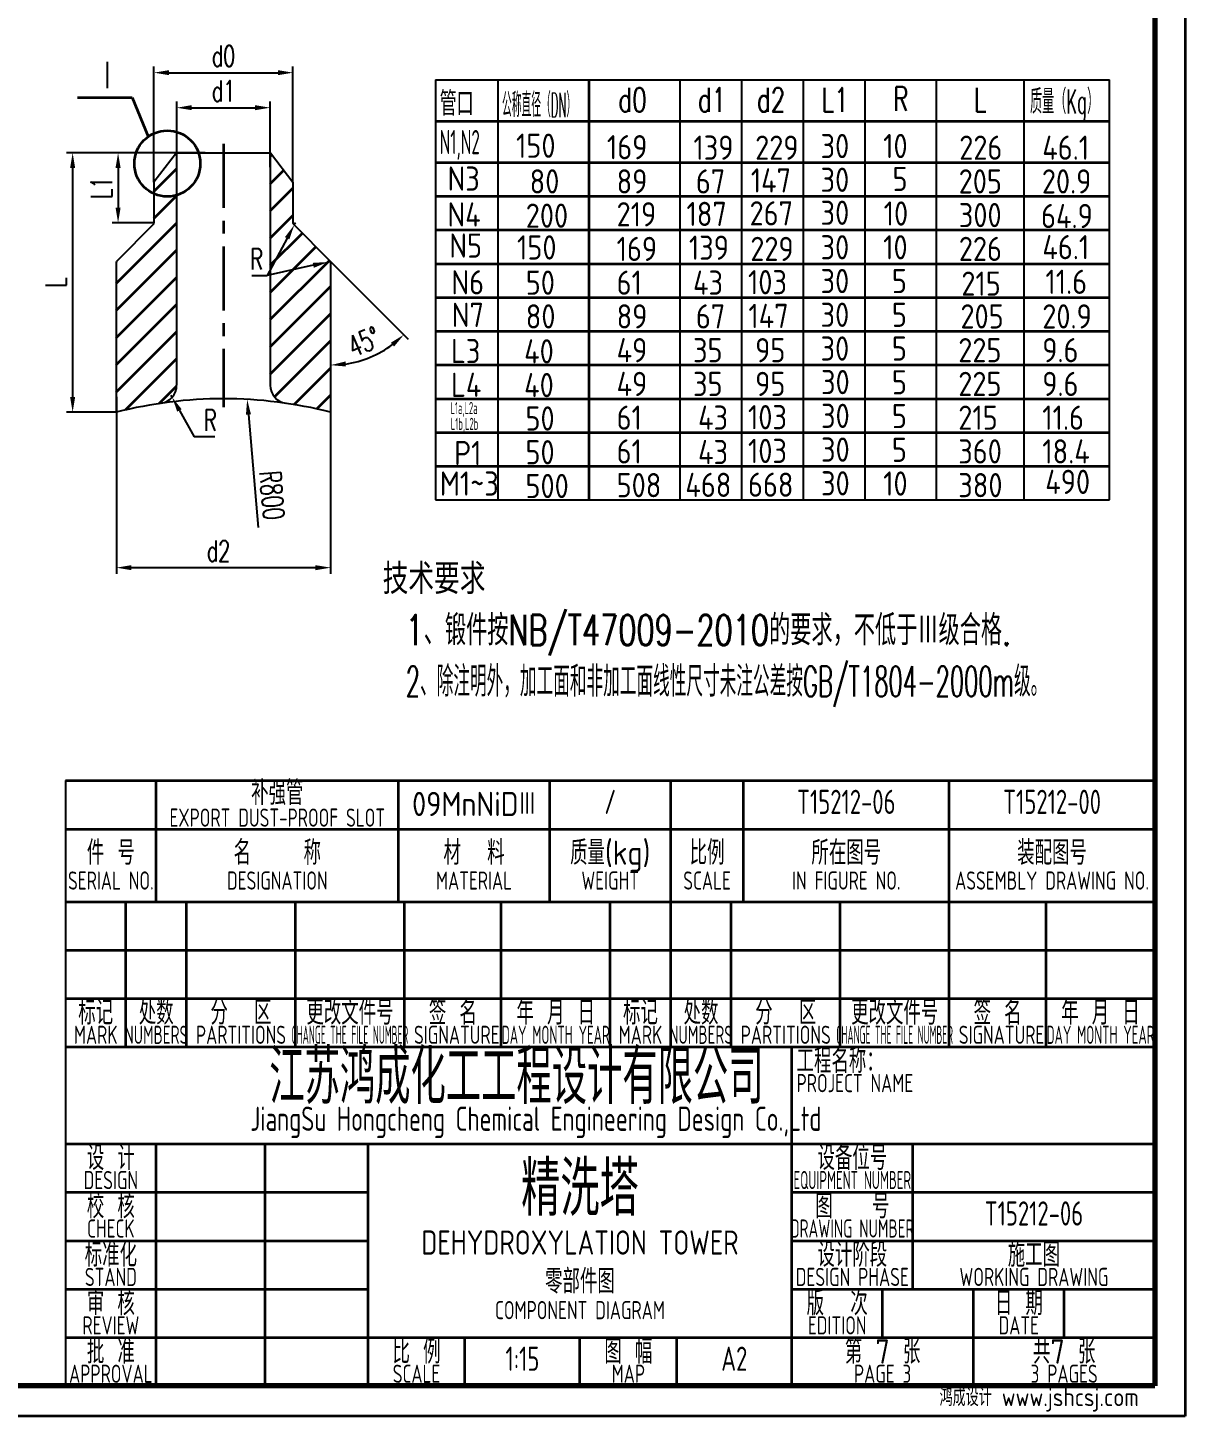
# Model space of a CAD drawing. Header units: millimetres. Extents: x -375 to 18177, y -75 to 6225.
# Drawn here: x 1212 to 4080, y -75 to 3366 of the extents above; entities that cross this region are included whole.
import ezdxf
from ezdxf.enums import TextEntityAlignment as Align

# ---------------------------------------------------------------- set-up
doc = ezdxf.new("R2010")
doc.units = ezdxf.units.MM
doc.header["$LTSCALE"] = 5
doc.linetypes.add('CENTER', pattern=[50.8, 31.75, -6.35, 6.35, -6.35])
doc.layers.add('1', color=4, linetype='Continuous')
doc.layers.add('2', color=7, linetype='Continuous')
for name, color, linetype, lineweight in [('2细线层', 4, 'Continuous', 35), ('3中心线层', 1, 'CENTER', 35), ('5剖面线层', 2, 'Continuous', 35), ('6文字层', 3, 'Continuous', 35), ('图框层', 7, 'Continuous', 70)]:
    doc.layers.add(name, color=color, linetype=linetype, lineweight=lineweight)
doc.styles.add('HC_GBDIM', font='romans', dxfattribs={"width": 0.667, "bigfont": 'gbcbig'})
doc.styles.add('PC_TEXTSTYLE', font='romans.shx', dxfattribs={"width": 0.8, "bigfont": 'hzfs.shx'})
doc.styles.add('工程字', font='gbenor.shx', dxfattribs={"width": 0.8, "bigfont": 'gbcbig.shx'})
doc.dimstyles.new('HC_GBDIM', dxfattribs={"dimscale": 15, "dimtxt": 3.5, "dimasz": 2.5, "dimexe": 2, "dimexo": 0, "dimgap": 1.5, "dimtad": 1, "dimdec": 1, "dimzin": 0, "dimdsep": 46, "dimtxsty": 'HC_GBDIM', "dimcen": 2.5, "dimclrd": 130, "dimclre": 130, "dimclrt": 3, "dimadec": 0, "dimazin": 0, "dimtfac": 0.714286, "dimtdec": 1, "dimtmove": 0, "dimatfit": 3, "dimfxl": 0, "dimtzin": 0, "dimlwd": -1, "dimlwe": -1, "dimarcsym": 0})

# ---------------------------------------------------------------- blocks, each defined once
blk = doc.blocks.new('*D25')
at = {"color": 130}
for p, q in [((1580.6, 3020.1), (1580.6, 3182.6)), ((1618.1, 3167.6), (1775, 3167.6)), ((1812.5, 3020.1), (1812.5, 3182.6))]:
    blk.add_line(p, q, dxfattribs=at)
for points in [[(1618.1, 3173.9), (1618.1, 3161.4), (1580.6, 3167.6)], [(1775, 3161.4), (1775, 3173.9), (1812.5, 3167.6)]]:
    blk.add_solid(points, dxfattribs=at)
at = {"layer": 'Defpoints', "color": 0}
for p in [(1812.5, 3167.6), (1580.6, 3020.1), (1812.5, 3020.1)]:
    blk.add_point(p, dxfattribs=at)
at = {"color": 3, "insert": (1696.5, 3208.9), "char_height": 52.5, "attachment_point": 5, "style": 'HC_GBDIM'}
blk.add_mtext('d1{}{{\\H0.7x;}{}}', dxfattribs=at)
blk = doc.blocks.new('*D23')
at = {"color": 130}
for p, q in [((1431.1, 2451.4), (1431.1, 2012.8)), ((1962, 2470.1), (1962, 2012.8)), ((1468.6, 2027.8), (1924.5, 2027.8))]:
    blk.add_line(p, q, dxfattribs=at)
for points in [[(1468.6, 2034), (1468.6, 2021.5), (1431.1, 2027.8)], [(1924.5, 2021.5), (1924.5, 2034), (1962, 2027.8)]]:
    blk.add_solid(points, dxfattribs=at)
at = {"layer": 'Defpoints', "color": 0}
for p in [(1431.1, 2451.4), (1962, 2470.1), (1962, 2027.8)]:
    blk.add_point(p, dxfattribs=at)
at = {"color": 3, "insert": (1684.1, 2069), "char_height": 52.5, "attachment_point": 5, "style": 'HC_GBDIM'}
blk.add_mtext('d2{}{{\\H0.7x;}{}}', dxfattribs=at)
blk = doc.blocks.new('*D26')
at = {"color": 130}
for p, q in [((1580.3, 3055.9), (1420.4, 3055.9)), ((1435.4, 3018.4), (1435.4, 2919.9)), ((1524.3, 2882.4), (1420.4, 2882.4))]:
    blk.add_line(p, q, dxfattribs=at)
for points in [[(1441.6, 3018.4), (1429.1, 3018.4), (1435.4, 3055.9)], [(1429.1, 2919.9), (1441.6, 2919.9), (1435.4, 2882.4)]]:
    blk.add_solid(points, dxfattribs=at)
at = {"layer": 'Defpoints', "color": 0}
for p in [(1580.3, 3055.9), (1435.4, 2882.4), (1524.3, 2882.4)]:
    blk.add_point(p, dxfattribs=at)
at = {"color": 3, "insert": (1394.1, 2969.2), "char_height": 52.5, "attachment_point": 5, "rotation": 90, "style": 'HC_GBDIM'}
blk.add_mtext('L1{}{{\\H0.7x;}{}}', dxfattribs=at)
blk = doc.blocks.new('*D8')
at = {"color": 130}
blk.add_line((1962, 2786.7), (2154.3, 2594.4), dxfattribs=at)
blk.add_arc((1962, 2786.7), 257, 278.3693, 306.6307, dxfattribs=at)
for points in [[(2119.4, 2575.8), (2111.3, 2585.2), (2143.7, 2605)], [(1999, 2538.7), (1999.9, 2526.3), (1962, 2529.7)]]:
    blk.add_solid(points, dxfattribs=at)
at = {"layer": 'Defpoints', "color": 0}
for p in [(1870.6, 2878.2), (1960.3, 2788.5), (1962, 2784.2), (2028.5, 2538.5), (1962, 2413)]:
    blk.add_point(p, dxfattribs=at)
at = {"color": 3, "insert": (2044.6, 2587.4), "char_height": 52.5, "attachment_point": 5, "rotation": 22.5, "style": 'HC_GBDIM'}
blk.add_mtext('45%%d{}{{\\H0.7x;}{}}', dxfattribs=at)
blk = doc.blocks.new('*D9')
at = {"color": 130}
for p, q in [((1874.8, 2882.4), (1872, 2877.1)), ((1854.4, 2844), (1805.1, 2751.5)), ((1766.8, 2751.5), (1805.1, 2751.5))]:
    blk.add_line(p, q, dxfattribs=at)
blk.add_arc((1874.8, 2882.4), 6, 225, 241.969, dxfattribs=at)
blk.add_solid([(1859.9, 2841.1), (1848.9, 2846.9), (1872, 2877.1)], dxfattribs=at)
at = {"layer": 'Defpoints', "color": 0}
for p in [(1872, 2877.1), (1874.8, 2882.4)]:
    blk.add_point(p, dxfattribs=at)
at = {"color": 3, "insert": (1778.4, 2792.7), "char_height": 52.5, "attachment_point": 5, "style": 'HC_GBDIM'}
blk.add_mtext('R{}{{\\H0.7x;}{}}', dxfattribs=at)
blk = doc.blocks.new('*D10')
at = {"color": 130}
for p, q in [((1919.1, 2777), (1805.1, 2751.5)), ((1961.6, 2786.5), (1955.7, 2785.2)), ((1766.8, 2751.5), (1805.1, 2751.5))]:
    blk.add_line(p, q, dxfattribs=at)
blk.add_solid([(1920.5, 2770.9), (1917.8, 2783.1), (1955.7, 2785.2)], dxfattribs=at)
at = {"layer": 'Defpoints', "color": 0}
for p in [(1955.7, 2785.2), (1961.6, 2786.5)]:
    blk.add_point(p, dxfattribs=at)
at = {"color": 3, "insert": (1778.4, 2792.7), "char_height": 52.5, "attachment_point": 5, "style": 'HC_GBDIM'}
blk.add_mtext('R{}{{\\H0.7x;}{}}', dxfattribs=at)
blk = doc.blocks.new('*D11')
at = {"color": 130}
for p, q in [((1566.4, 2455.4), (1569.3, 2450.2)), ((1587.5, 2417.4), (1623.8, 2351.8)), ((1675.5, 2351.8), (1623.8, 2351.8))]:
    blk.add_line(p, q, dxfattribs=at)
blk.add_solid([(1592.9, 2420.4), (1582, 2414.4), (1569.3, 2450.2)], dxfattribs=at)
at = {"layer": 'Defpoints', "color": 0}
for p in [(1566.4, 2455.4), (1569.3, 2450.2)]:
    blk.add_point(p, dxfattribs=at)
at = {"color": 3, "insert": (1663.8, 2393.1), "char_height": 52.5, "attachment_point": 5, "style": 'HC_GBDIM'}
blk.add_mtext('R{}{{\\H0.7x;}{}}', dxfattribs=at)
blk = doc.blocks.new('*D24')
at = {"color": 130}
for p, q in [((1524.3, 2982.9), (1524.3, 3269.4)), ((1868.8, 2982.9), (1868.8, 3269.4)), ((1561.8, 3254.4), (1831.3, 3254.4))]:
    blk.add_line(p, q, dxfattribs=at)
for points in [[(1561.8, 3260.7), (1561.8, 3248.2), (1524.3, 3254.4)], [(1831.3, 3248.2), (1831.3, 3260.7), (1868.8, 3254.4)]]:
    blk.add_solid(points, dxfattribs=at)
at = {"layer": 'Defpoints', "color": 0}
for p in [(1868.8, 3254.4), (1524.3, 2982.9), (1868.8, 2982.9)]:
    blk.add_point(p, dxfattribs=at)
at = {"color": 3, "insert": (1696.5, 3295.7), "char_height": 52.5, "attachment_point": 5, "style": 'HC_GBDIM'}
blk.add_mtext('d0{}{{\\H0.7x;}{}}', dxfattribs=at)
blk = doc.blocks.new('*D27')
at = {"color": 130}
for p, q in [((1651.6, 3055.9), (1307.8, 3055.9)), ((1322.8, 3018.4), (1322.8, 2450.5)), ((1431.1, 2413), (1307.8, 2413))]:
    blk.add_line(p, q, dxfattribs=at)
for points in [[(1329, 3018.4), (1316.5, 3018.4), (1322.8, 3055.9)], [(1316.5, 2450.5), (1329, 2450.5), (1322.8, 2413)]]:
    blk.add_solid(points, dxfattribs=at)
at = {"layer": 'Defpoints', "color": 0}
for p in [(1651.6, 3055.9), (1322.8, 2413), (1431.1, 2413)]:
    blk.add_point(p, dxfattribs=at)
at = {"color": 3, "insert": (1281.5, 2734.4), "char_height": 52.5, "attachment_point": 5, "rotation": 90, "style": 'HC_GBDIM'}
blk.add_mtext('L{}{{\\H0.7x;}{}}', dxfattribs=at)
blk = doc.blocks.new('*D49')
at = {"color": 130}
blk.add_line((1758.5, 2407.4), (1782.4, 2127.3), dxfattribs=at)
blk.add_solid([(1764.7, 2407.9), (1752.3, 2406.9), (1755.3, 2444.7)], dxfattribs=at)
at = {"layer": 'Defpoints', "color": 0}
for p in [(1755.3, 2444.7), (1846.3, 1376.4)]:
    blk.add_point(p, dxfattribs=at)
at = {"color": 3, "insert": (1817, 2207.2), "char_height": 52.5, "attachment_point": 5, "rotation": 274.8688, "style": 'HC_GBDIM'}
blk.add_mtext('R800{}{{\\H0.7x;}{}}', dxfattribs=at)
blk = doc.blocks.new('*U47')
at = {"layer": '2细线层'}
for p, q in [((4080, 6225), (4080, -75)), ((4080, -75), (-375, -75))]:
    blk.add_line(p, q, dxfattribs=at)
at = {"layer": '图框层'}
for p, q in [((4005, 6150), (4005, 0)), ((4005, 0), (0, 0))]:
    blk.add_line(p, q, dxfattribs=at)

msp = doc.modelspace()

# ---------------------------------------------------------------- hatches: boundary and pattern name
at = {"layer": '5剖面线层'}
h = msp.add_hatch(dxfattribs=at)
h.set_pattern_fill('ANSI31', color=256, scale=15, style=0)
h.set_pattern_definition([(45, (54.52, 480.23), (-33.67596, 33.67596), [])])
h.paths.add_polyline_path([(1524.277, 2982.946), (1524.277, 2882.393, -0.19891237), (1522.519, 2878.15), (1432.826, 2788.457, 0.19891237), (1431.069, 2784.214), (1431.069, 2412.973, -0.0264075), (1542.054, 2435.17, 0.37247162), (1580.571, 2479.7), (1580.271, 3055.918)])
h.paths.add_polyline_path([(1812.529, 3055.918), (1812.529, 2479.7, 0.37247162), (1851.045, 2435.17, -0.0264075), (1962.031, 2412.973), (1962.031, 2784.214, 0.19891237), (1960.274, 2788.457), (1870.58, 2878.15, -0.19891237), (1868.823, 2882.393), (1868.823, 2982.946), (1812.829, 3055.918)], is_closed=False)

# ---------------------------------------------------------------- linework, layer by layer
for p, q in [((1580.271, 3055.918), (1524.277, 2982.946)), ((1580.271, 3055.918), (1812.829, 3055.918)), ((1580.571, 3055.918), (1580.571, 2479.7)), ((1812.529, 3055.918), (1812.529, 2479.7)), ((1812.829, 3055.918), (1868.823, 2982.946)), ((1524.277, 2982.946), (1524.277, 2882.393)), ((1868.823, 2982.946), (1868.823, 2882.393)), ((1522.519, 2878.15), (1432.826, 2788.457)), ((1870.58, 2878.15), (1960.274, 2788.457)), ((1431.069, 2784.214), (1431.069, 2412.973)), ((1962.031, 2784.214), (1962.031, 2412.973)), ((1305, 1500), (1305, 0)), ((4005, 1500), (4005, 0)), ((4005, 0), (1305, 0))]:
    msp.add_line(p, q)
for centre, radius, start, end in [((1518.277, 2882.393), 6, 315, 0), ((1874.823, 2882.393), 6, 180, 225), ((1437.069, 2784.214), 6, 135, 180), ((1956.031, 2784.214), 6, 0, 45), ((1535.571, 2479.7), 45, 278.284262, 0), ((1857.529, 2479.7), 45, 180, 261.715738), ((1696.55, 1374.101), 1072.257, 75.664991, 104.335009)]:
    msp.add_arc(centre, radius, start, end)
at = {"layer": '1'}
for p, q in [((2377.719, 2195.654), (2377.719, 3236.501)), ((2828.059, 2195.654), (2828.059, 3236.501)), ((2981.021, 2195.654), (2981.021, 3236.501)), ((3133.983, 2195.654), (3133.983, 3236.501)), ((3286.945, 2195.654), (3286.945, 3236.501)), ((3463.687, 2195.654), (3463.687, 3236.501)), ((3680.634, 2195.654), (3680.634, 3236.501))]:
    msp.add_line(p, q, dxfattribs=at)
at = {"layer": '2'}
for p, q in [((2222.205, 3236.501), (2222.205, 2195.654)), ((2222.205, 3236.501), (3891.996, 3236.501)), ((3891.996, 2195.654), (3891.996, 3236.501)), ((2222.205, 2195.654), (3891.996, 2195.654))]:
    msp.add_line(p, q, dxfattribs=at)
at = {"layer": '2细线层'}
for p, q in [((2602.889, 2195.654), (2602.889, 3236.501)), ((1334.94, 3193.157), (1470.54, 3193.157)), ((1470.54, 3193.157), (1510.226, 3095.979)), ((2222.205, 3134.254), (3891.996, 3134.254)), ((2222.205, 3032.006), (3891.996, 3032.006)), ((2222.205, 2948.371), (3891.996, 2948.371)), ((2222.205, 2864.735), (3891.996, 2864.735)), ((2222.205, 2781.1), (3891.996, 2781.1)), ((2222.205, 2697.465), (3891.996, 2697.465)), ((2222.205, 2613.83), (3891.996, 2613.83)), ((2222.205, 2530.195), (3891.996, 2530.195)), ((2222.205, 2446.559), (3891.996, 2446.559)), ((2222.205, 2362.924), (3891.996, 2362.924)), ((2222.205, 2279.289), (3891.996, 2279.289)), ((1305, 1500), (4005, 1500)), ((1530, 1200), (1530, 1500)), ((2130, 1200), (2130, 1500)), ((2505, 1200), (2505, 1500)), ((2805, 1200), (2805, 1500)), ((2985, 1200), (2985, 1500)), ((3495, 1200), (3495, 1500)), ((1305, 1380), (4005, 1380)), ((1305, 1380), (4005, 1380)), ((1305, 1200), (4005, 1200)), ((1455, 840), (1455, 1200)), ((1455, 840), (1455, 1200)), ((1605, 840), (1605, 1200)), ((1605, 840), (1605, 1200)), ((1875, 840), (1875, 1200)), ((1875, 840), (1875, 1200)), ((2145, 840), (2145, 1200)), ((2145, 840), (2145, 1200)), ((2385, 840), (2385, 1200)), ((2385, 840), (2385, 1200)), ((2655, 840), (2655, 1200)), ((2655, 840), (2655, 1200)), ((2805, 840), (2805, 1200)), ((2805, 840), (2805, 1200)), ((2955, 840), (2955, 1200)), ((2955, 840), (2955, 1200)), ((3225, 840), (3225, 1200)), ((3225, 840), (3225, 1200)), ((3495, 840), (3495, 1200)), ((3495, 840), (3495, 1200)), ((3735, 840), (3735, 1200)), ((3735, 840), (3735, 1200)), ((1305, 1080), (4005, 1080)), ((1305, 1080), (4005, 1080)), ((1305, 960), (4005, 960)), ((3105, 0), (3105, 840)), ((1305, 600), (4005, 600)), ((1530, 0), (1530, 600)), ((1800, 0), (1800, 600)), ((2055, 0), (2055, 600)), ((3405, 240), (3405, 600)), ((1305, 480), (2055, 480)), ((3105, 480), (4005, 480)), ((1305, 360), (2055, 360)), ((3105, 360), (4005, 360)), ((1305, 240), (2055, 240)), ((3105, 240), (4005, 240)), ((3330, 120), (3330, 240)), ((3555, 0), (3555, 240)), ((3780, 120), (3780, 240)), ((1305, 120), (4005, 120)), ((2295, 0), (2295, 120)), ((2580, 0), (2580, 120)), ((2820, 0), (2820, 120))]:
    msp.add_line(p, q, dxfattribs=at)
msp.add_circle((1557.438, 3029.231), 81.757, dxfattribs=at)
at = {"layer": '3中心线层'}
msp.add_line((1696.55, 3078.047), (1696.55, 2425.38), dxfattribs=at)
at = {"layer": '6文字层'}
msp.add_line((1305, 840), (4005, 840), dxfattribs=at)

# ---------------------------------------------------------------- block references
at = {"layer": '图框层'}
msp.add_blockref('*U47', (0, 0), dxfattribs=at)

# ---------------------------------------------------------------- texts
at = {"layer": '6文字层'}
for s, height, style, width, p in [('Ⅰ', 75, 'PC_TEXTSTYLE', 0.667, (1383.664, 3208.76)), ('管口', 60, 'PC_TEXTSTYLE', 0.7, (2232.484, 3147.566)), ('公称直径（DN）', 60, 'PC_TEXTSTYLE', 0.35, (2386.917, 3144.453)), ('d0', 60, 'PC_TEXTSTYLE', 0.7, (2675.192, 3157.07)), ('d1', 60, 'PC_TEXTSTYLE', 0.7, (2872.181, 3157.07)), ('d2', 60, 'PC_TEXTSTYLE', 0.7, (3018.543, 3157.07)), ('L1', 60, 'PC_TEXTSTYLE', 0.7, (3179.206, 3157.07)), ('R', 60, 'PC_TEXTSTYLE', 0.7, (3356.2, 3159.473)), ('L', 60, 'PC_TEXTSTYLE', 0.7, (3556.729, 3157.07)), ('质量（Kg）', 60, 'PC_TEXTSTYLE', 0.5, (3695.306, 3152.902)), ('N1,N2', 60, '工程字', 0.6, (2232.405, 3052.46)), ('L1a,L2a', 30, '工程字', 0.6, (2259.175, 2408.409)), ('L1b,L2b', 30, '工程字', 0.6, (2259.938, 2369.215)), ('技术要求', 75, 'PC_TEXTSTYLE', 0.85, (2090.964, 1962.465)), ('江苏鸿成化工工程设计有限公司', 135, '工程字', 0.9, (1810.219, 698.61)), ('PROJECT NAME', 45, '工程字', 0.8, (3116.814, 727.94)), ('JiangSu Hongcheng Chemical Engineering Design Co.,Ltd', 60, '工程字', 0.8, (1763.049, 632.212))]:
    msp.add_text(s, height=height, dxfattribs=dict(at, style=style, width=width)).set_placement(p)
at = {"layer": '6文字层', "style": '工程字'}
for s, height, p in [('150', 60, (2421.68, 3043.403)), ('169', 60, (2646.85, 3039.798)), ('139', 60, (2861.272, 3038.596)), ('229', 60, (3014.234, 3038.596)), ('30', 60, (3176.306, 3042.621)), ('10', 60, (3331.418, 3042.621)), ('226', 60, (3519.947, 3038.596)), ('46.1', 60, (3725.743, 3038.596)), ('N3', 60, (2251.923, 2961.792)), ('80', 60, (2455.325, 2954.961)), ('89', 60, (2670.882, 2954.961)), ('67', 60, (2867.272, 2954.961)), ('147', 60, (3003.419, 2957.364)), ('30', 60, (3176.306, 2958.986)), ('5', 60, (3354.654, 2961.019)), ('205', 60, (3518.572, 2954.961)), ('20.9', 60, (3724.743, 2954.961)), ('N4', 60, (2251.668, 2872.871)), ('200', 60, (2445.712, 2870.075)), ('219', 60, (2670.882, 2873.555)), ('187', 60, (2843.998, 2874.376)), ('267', 60, (3000.419, 2875.924)), ('30', 60, (3176.306, 2877.218)), ('10', 60, (3332.77, 2875.351)), ('300', 60, (3518.947, 2871.498)), ('64.9', 60, (3722.743, 2869.244)), ('N5', 60, (2256.303, 2795.835)), ('150', 60, (2424.083, 2791.295)), ('169', 60, (2670.882, 2787.691)), ('139', 60, (2849.998, 2790.695)), ('229', 60, (3002.217, 2787.691)), ('30', 60, (3176.306, 2791.716)), ('10', 60, (3331.418, 2791.716)), ('226', 60, (3518.947, 2787.691)), ('46.1', 60, (3725.968, 2792.066)), ('N6', 60, (2261.466, 2704.879)), ('50', 60, (2445.712, 2704.055)), ('61', 60, (2670.882, 2704.055)), ('43', 60, (2860.272, 2704.055)), ('103', 60, (2996.411, 2705.257)), ('30', 60, (3176.306, 2708.081)), ('5', 60, (3353.048, 2708.081)), ('215', 60, (3525.152, 2701.652)), ('11.6', 60, (3733.581, 2706.178)), ('N7', 60, (2262.339, 2624.134)), ('30', 60, (3176.306, 2624.445)), ('5', 60, (3353.048, 2624.445)), ('80', 60, (2445.712, 2620.42)), ('89', 60, (2670.882, 2620.42)), ('67', 60, (2867.272, 2620.42)), ('147', 60, (2997.411, 2621.622)), ('205', 60, (3522.947, 2620.42)), ('20.9', 60, (3725.743, 2620.42)), ('L3', 60, (2260.466, 2534.608)), ('40', 60, (2441.712, 2533.785)), ('49', 60, (2670.882, 2536.785)), ('35', 60, (2860.272, 2536.785)), ('95', 60, (3014.234, 2536.785)), ('30', 60, (3176.306, 2540.81)), ('5', 60, (3353.048, 2540.81)), ('225', 60, (3517.572, 2536.785)), ('9.6', 60, (3725.743, 2536.785)), ('49', 60, (2670.882, 2453.15)), ('35', 60, (2860.272, 2453.15)), ('95', 60, (3014.234, 2453.15)), ('30', 60, (3177.508, 2457.633)), ('5', 60, (3353.048, 2457.175)), ('225', 60, (3517.572, 2453.15)), ('9.6', 60, (3725.743, 2453.15)), ('L4', 60, (2260.466, 2450.973)), ('40', 60, (2441.712, 2450.15)), ('50', 60, (2445.017, 2367.453)), ('61', 60, (2670.882, 2369.515)), ('43', 60, (2872.692, 2369.515)), ('103', 60, (2996.411, 2370.716)), ('30', 60, (3177.508, 2373.998)), ('5', 60, (3353.048, 2373.54)), ('215', 60, (3517.572, 2369.515)), ('11.6', 60, (3725.743, 2369.515)), ('50', 60, (2445.017, 2283.818)), ('61', 60, (2670.882, 2285.879)), ('43', 60, (2872.692, 2284.351)), ('103', 60, (2996.411, 2287.081)), ('30', 60, (3177.508, 2290.362)), ('5', 60, (3353.048, 2289.905)), ('360', 60, (3517.572, 2285.879)), ('18.4', 60, (3725.743, 2285.879)), ('500', 60, (2445.017, 2200.183)), ('508', 60, (2670.882, 2202.244)), ('468', 60, (2841.15, 2202.968)), ('668', 60, (2996.411, 2203.446)), ('30', 60, (3177.508, 2206.727)), ('10', 60, (3331.418, 2206.269)), ('380', 60, (3517.572, 2202.244)), ('490', 60, (3733.161, 2210.45)), ('工程名称：', 60, (3116.814, 775.537)), ('鸿成设计 www.jshcsj.com', 45, (3471.221, -50.044))]:
    msp.add_text(s, height=height, dxfattribs=at).set_placement(p)
for s, height, p in [('P1', 60, (2302.018, 2281.943)), ('M1~3', 60, (2305.773, 2206.253)), ('补强管', 60, (1830, 1439.853)), ('09MnNiDⅢ', 60, (2317.5, 1412.216)), ('件 号', 60, (1417.5, 1291.422)), ('名    称', 60, (1830, 1291.422)), ('材  料', 60, (2317.5, 1291.422)), ('质量(kg)', 60, (2655, 1291.422)), ('比例', 60, (2895, 1291.422)), ('所在图号', 60, (3240, 1291.422)), ('装配图号', 60, (3750, 1291.422)), ('标记', 60, (1380, 895.308)), ('处数', 60, (1529.999, 895.307)), ('分  区', 60, (1739.999, 895.307)), ('更改文件号', 60, (2010, 895.307)), ('签 名', 60, (2265, 895.307)), ('年 月 日', 60, (2520, 895.307)), ('标记', 60, (2730, 895.308)), ('处数', 60, (2879.999, 895.307)), ('分  区', 60, (3089.999, 895.307)), ('更改文件号', 60, (3360, 895.307)), ('签 名', 60, (3615, 895.307)), ('年 月 日', 60, (3870, 895.307)), ('设 计', 60, (1417.5, 535.308)), ('设备位号', 60, (3255, 535.308)), ('精洗塔', 135, (2580, 421.598)), ('校 核', 60, (1417.5, 415.308)), ('图   号', 60, (3255, 415.308)), ('标准化', 60, (1417.5, 295.308)), ('设计阶段', 60, (3255, 295.308)), ('施工图', 60, (3705, 295.308)), ('零部件图', 60, (2580, 229.326)), ('审 核', 60, (1417.5, 175.308)), ('版  次', 60, (3217.5, 175.308)), ('日 期', 60, (3667.5, 175.308)), ('批 准', 60, (1417.5, 55.308)), ('比 例', 60, (2175, 55.308)), ('图 幅', 60, (2700, 55.308)), ('第 7 张', 60, (3330, 55.308)), ('共7 张', 60, (3780, 55.308))]:
    msp.add_text(s, height=height, dxfattribs=at).set_placement(p, align=Align.CENTER)
at = {"layer": '6文字层'}
for s, height, style, width, p in [('1、锻件按NB/T47009-2010的要求，不低于Ⅲ级合格.', 75, 'PC_TEXTSTYLE', 0.7, (2898.285, 1835.506)), ('2、除注明外，加工面和非加工面线性尺寸未注公差按GB/T1804-2000m级。', 75, 'PC_TEXTSTYLE', 0.55, (2943.371, 1708.337)), ('/', 60, '工程字', 0.8, (2655, 1417.5)), ('T15212-06', 60, '工程字', 0.8, (3240, 1417.5)), ('T15212-00', 60, '工程字', 0.8, (3750, 1417.5)), ('EXPORT DUST-PROOF SLOT', 45, '工程字', 0.8, (1830, 1385.843)), ('SERIAL NO.', 45, '工程字', 0.8, (1417.5, 1230)), ('DESIGNATION', 45, '工程字', 0.8, (1830, 1230)), ('MATERIAL', 45, '工程字', 0.8, (2317.5, 1230)), ('WEIGHT', 45, '工程字', 0.8, (2655, 1230)), ('SCALE', 45, '工程字', 0.8, (2895, 1230)), ('IN FIGURE NO.', 45, '工程字', 0.8, (3240, 1230)), ('ASSEMBLY DRAWING NO.', 45, '工程字', 0.8, (3750, 1230)), ('MARK', 45, '工程字', 0.8, (1380, 847.698)), ('NUMBERS', 45, '工程字', 0.7, (1529.999, 847.697)), ('PARTITIONS', 45, '工程字', 0.8, (1739.999, 847.697)), ('CHANGE THE FILE NUMBER', 45, '工程字', 0.45, (2010, 847.697)), (' SIGNATURE', 45, '工程字', 0.8, (2265, 847.697)), ('DAY MONTH YEAR', 45, '工程字', 0.6, (2520, 847.697)), ('MARK', 45, '工程字', 0.8, (2730, 847.698)), ('NUMBERS', 45, '工程字', 0.7, (2879.999, 847.697)), ('PARTITIONS', 45, '工程字', 0.8, (3089.999, 847.697)), ('CHANGE THE FILE NUMBER', 45, '工程字', 0.45, (3360, 847.697)), (' SIGNATURE', 45, '工程字', 0.8, (3615, 847.697)), ('DAY MONTH YEAR', 45, '工程字', 0.6, (3870, 847.697)), ('DESIGN', 45, '工程字', 0.8, (1417.5, 487.698)), ('EQUIPMENT NUMBER', 45, '工程字', 0.6, (3255, 487.698)), ('T15212-06', 60, '工程字', 0.8, (3705, 397.501)), ('CHECK', 45, '工程字', 0.8, (1417.5, 367.698)), ('DEHYDROXYLATION TOWER', 60, '工程字', 0.9, (2580, 325.475)), ('DRAWING NUMBER', 45, '工程字', 0.7, (3255, 367.698)), ('STAND', 45, '工程字', 0.8, (1417.5, 247.698)), ('DESIGN PHASE', 45, '工程字', 0.8, (3255, 247.698)), ('WORKING DRAWING', 45, '工程字', 0.8, (3705, 247.698)), ('COMPONENT DIAGRAM', 45, '工程字', 0.8, (2580, 165.424)), ('REVIEW', 45, '工程字', 0.8, (1417.5, 127.698)), ('EDITION', 45, '工程字', 0.8, (3217.5, 127.698)), ('DATE', 45, '工程字', 0.8, (3667.5, 127.698)), ('1:15', 60, '工程字', 0.8, (2437.5, 37.501)), ('A2', 60, '工程字', 0.8, (2962.5, 37.501)), ('APPROVAL', 45, '工程字', 0.8, (1417.5, 7.698)), ('SCALE', 45, '工程字', 0.8, (2175, 7.698)), ('MAP', 45, '工程字', 0.8, (2700, 7.698)), ('PAGE 3', 45, '工程字', 0.8, (3330, 7.698)), ('3 PAGES', 45, '工程字', 0.8, (3780, 7.698))]:
    msp.add_text(s, height=height, dxfattribs=dict(at, style=style, width=width)).set_placement(p, align=Align.CENTER)

# ---------------------------------------------------------------- dimensions: what is measured, and where the dimension line sits
for base, p1, p2, text, override, picture, middle in [((1868.823, 3254.403), (1524.277, 2982.946), (1868.823, 2982.946), 'd0{}{{\\H0.7x;}{}}', {"dimexe": 1, "dimgap": 1}, '*D24', (1696.55, 3295.653)), ((1812.529, 3167.602), (1580.571, 3020.126), (1812.529, 3020.126), 'd1{}{{\\H0.7x;}{}}', {"dimexe": 1, "dimgap": 1, "dimdec": 2}, '*D25', (1696.55, 3208.852))]:
    dim = msp.add_linear_dim(base=base, p1=p1, p2=p2, text=text, dimstyle='HC_GBDIM', override=override)
    dim.commit()
    dim.dimension.update_dxf_attribs({"geometry": picture, "text_midpoint": middle})
for base, p1, p2, text, override, picture, middle in [((1322.774, 2412.973), (1651.583, 3055.918), (1431.069, 2412.973), 'L{}{{\\H0.7x;}{}}', {"dimexe": 1, "dimgap": 1}, '*D27', (1281.524, 2734.446)), ((1435.386, 2882.393), (1580.271, 3055.918), (1524.277, 2882.393), 'L1{}{{\\H0.7x;}{}}', {"dimexe": 1, "dimgap": 1, "dimdec": 2}, '*D26', (1394.136, 2969.156))]:
    dim = msp.add_linear_dim(base=base, p1=p1, p2=p2, angle=90, text=text, dimstyle='HC_GBDIM', override=override)
    dim.commit()
    dim.dimension.update_dxf_attribs({"geometry": picture, "text_midpoint": middle})
for center, mpoint, text, override, picture, middle in [((1874.823, 2882.393), (1872.003, 2877.097), 'R{}{{\\H0.7x;}{}}', {"dimexe": 1, "dimgap": 1, "dimtoh": 32765, "dimlfac": 1, "dimatfit": 0}, '*D9', (1778.438, 2751.453)), ((1961.574, 2786.51), (1955.72, 2785.199), 'R{}{{\\H0.7x;}{}}', {"dimexe": 1, "dimgap": 1, "dimtoh": 1, "dimtxsty": 'HC_GBDIM', "dimatfit": 0}, '*D10', (1805.11, 2751.453)), ((1566.373, 2455.44), (1569.283, 2450.193), 'R{}{{\\H0.7x;}{}}', {"dimexe": 1, "dimgap": 1, "dimtoh": 1, "dimlfac": 1, "dimtxsty": 'HC_GBDIM', "dimatfit": 0}, '*D11', (1663.849, 2351.807)), ((1846.346, 1376.357), (1755.339, 2444.745), 'R800{}{{\\H0.7x;}{}}', {"dimexe": 1, "dimgap": 1, "dimdec": 2, "dimtxsty": 'HC_GBDIM'}, '*D49', (1775.873, 2203.687))]:
    dim = msp.add_radius_dim(center=center, mpoint=mpoint, text=text, dimstyle='HC_GBDIM', override=override)
    dim.commit()
    dim.dimension.update_dxf_attribs({"geometry": picture, "text_midpoint": middle, "dimtype": 164})
dim = msp.add_angular_dim_2l(base=(2028.535, 2538.503), line1=((1870.58, 2878.15), (1960.274, 2788.457)), line2=((1962.031, 2784.214), (1962.031, 2412.973)), text='<>{}{{\\H0.7x;}{}}', dimstyle='HC_GBDIM', override={"dimexe": 1, "dimgap": 1, "dimtoh": 1, "dimdec": 0, "dimadec": 0})
dim.commit()
dim.dimension.update_dxf_attribs({"geometry": '*D8', "text_midpoint": (2044.577, 2587.417)})
dim = msp.add_linear_dim(base=(1962.031, 2027.771), p1=(1431.069, 2451.413), p2=(1962.031, 2470.129), text='d2{}{{\\H0.7x;}{}}', dimstyle='HC_GBDIM', override={"dimexe": 1, "dimgap": 1, "dimdec": 2})
dim.commit()
dim.dimension.update_dxf_attribs({"geometry": '*D23', "text_midpoint": (1684.136, 2027.771), "dimtype": 160})

doc.saveas('drawing.dxf')
